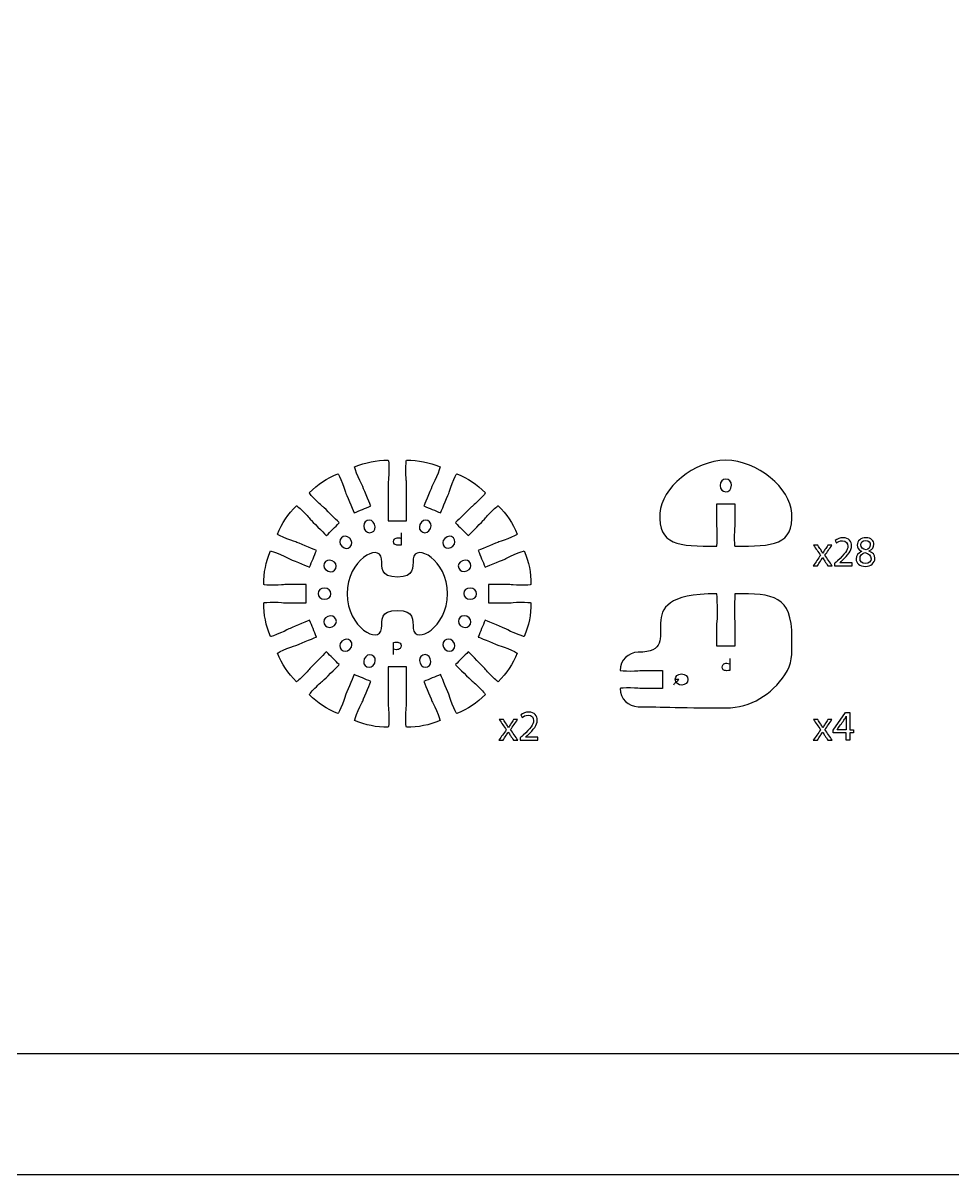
# Model space of a CAD drawing. Extents: x 0 to 1000, y 0 to 600.
# Drawn here: x 692.7 to 846.4, y 0.1 to 190.5 of the extents above; entities that cross this region are included whole.
import ezdxf

# ---------------------------------------------------------------- set-up
doc = ezdxf.new("R2010")
doc.units = 0
doc.header["$MEASUREMENT"] = 0
doc.layers.add('DEFAULT', color=7, linetype='CONTINUOUS')

msp = doc.modelspace()

# ---------------------------------------------------------------- linework, layer by layer
at = {"layer": 'DEFAULT', "color": 250}
for points in [[(1000.05, 0.05), (0.05, 0.05), (0.05, 600.05), (1000.05, 600.05)], [(828.73, 71.91), (828.73, 73.15), (826.6, 73.15), (826.6, 73.56), (828.64, 76.49), (829.31, 76.49), (829.31, 73.64), (829.96, 73.64), (829.96, 73.15), (829.31, 73.15), (829.31, 71.91)]]:
    msp.add_lwpolyline(points, close=True, dxfattribs=at)
msp.add_lwpolyline([(349.46, 570.05), (980.05, 570.05), (980.05, 20.05), (203.89, 20.05), (203.89, 570.05), (223.88, 570.05)], dxfattribs=at)
at = {"layer": 'DEFAULT', "color": 1}
for points, knots in [([(773.13, 94.64), (771.96, 94.64), (770.79, 94.64), (769.63, 94.64), (769.63, 95.64), (769.63, 96.64), (769.63, 97.64), (769.63, 97.64), (772.25, 97.64), (773.12, 97.64), (773.3, 97.64), (773.91, 97.54), (774.88, 97.54), (775.84, 97.54), (776.63, 97.58), (776.63, 97.64), (776.63, 99.64), (776.29, 101.35), (775.52, 103.2), (775.5, 103.25), (774.76, 102.99), (773.87, 102.62), (772.97, 102.25), (772.45, 101.93), (772.29, 101.86), (771.48, 101.53), (769.05, 100.52), (769.05, 100.52), (768.67, 101.45), (768.29, 102.37), (767.9, 103.29), (767.9, 103.29), (770.33, 104.3), (771.14, 104.63), (771.3, 104.7), (771.9, 104.84), (772.8, 105.21), (773.69, 105.58), (774.39, 105.92), (774.37, 105.97), (773.61, 107.82), (772.64, 109.27), (771.22, 110.69), (771.18, 110.73), (770.6, 110.21), (769.91, 109.52), (769.23, 108.84), (768.87, 108.34), (768.74, 108.22), (768.13, 107.6), (766.27, 105.74), (766.27, 105.74), (765.57, 106.45), (764.86, 107.15), (764.15, 107.86), (764.15, 107.86), (766.01, 109.72), (766.63, 110.34), (766.75, 110.46), (767.25, 110.82), (767.93, 111.5), (768.62, 112.18), (769.14, 112.77), (769.1, 112.81), (767.69, 114.23), (766.23, 115.2), (764.38, 115.96), (764.33, 115.98), (763.99, 115.28), (763.62, 114.38), (763.25, 113.49), (763.11, 112.89), (763.05, 112.73), (762.71, 111.92), (761.71, 109.5), (761.71, 109.5), (760.78, 109.88), (759.86, 110.26), (758.93, 110.64), (758.93, 110.64), (759.94, 113.07), (760.27, 113.87), (760.34, 114.03), (760.66, 114.56), (761.03, 115.45), (761.41, 116.35), (761.66, 117.09), (761.61, 117.11), (759.76, 117.88), (758.05, 118.21), (756.05, 118.21), (756, 118.21), (755.95, 117.43), (755.95, 116.47), (755.95, 115.5), (756.05, 114.89), (756.05, 114.72), (756.05, 113.84), (756.05, 108.21), (756.05, 108.21), (755.05, 108.21), (754.05, 108.21), (753.05, 108.21), (753.05, 108.21), (753.05, 113.84), (753.05, 114.71), (753.05, 114.89), (753.15, 115.5), (753.15, 116.46), (753.15, 117.43), (753.1, 118.22), (753.05, 118.22), (751.05, 118.22), (749.34, 117.88), (747.49, 117.11), (747.44, 117.09), (747.69, 116.34), (748.06, 115.45), (748.43, 114.56), (748.76, 114.04), (748.83, 113.87), (749.16, 113.07), (750.17, 110.64), (750.17, 110.64), (749.24, 110.26), (748.32, 109.88), (747.39, 109.49), (747.39, 109.49), (746.39, 111.92), (746.05, 112.73), (745.99, 112.89), (745.85, 113.49), (745.48, 114.38), (745.11, 115.28), (744.77, 115.98), (744.72, 115.96), (742.87, 115.19), (741.41, 114.22), (740, 112.81), (739.96, 112.77), (740.48, 112.18), (741.17, 111.5), (741.85, 110.82), (742.35, 110.46), (742.48, 110.34), (743.09, 109.72), (744.95, 107.86), (744.95, 107.86), (744.24, 107.15), (743.54, 106.45), (742.83, 105.74), (742.83, 105.74), (740.97, 107.59), (740.35, 108.22), (740.23, 108.34), (739.87, 108.84), (739.19, 109.52), (738.5, 110.21), (737.92, 110.73), (737.88, 110.69), (736.46, 109.27), (735.49, 107.82), (734.73, 105.97), (734.71, 105.92), (735.41, 105.58), (736.31, 105.21), (737.2, 104.84), (737.8, 104.7), (737.96, 104.63), (738.77, 104.3), (741.19, 103.29), (741.19, 103.29), (740.81, 102.37), (740.43, 101.45), (740.04, 100.53), (740.04, 100.53), (737.62, 101.53), (736.81, 101.86), (736.65, 101.93), (736.13, 102.25), (735.23, 102.62), (734.34, 102.99), (733.6, 103.25), (733.58, 103.2), (732.81, 101.35), (732.47, 99.64), (732.47, 97.64), (732.47, 97.58), (733.26, 97.54), (734.22, 97.54), (735.19, 97.54), (735.8, 97.64), (735.97, 97.64), (736.85, 97.64), (739.47, 97.64), (739.47, 97.64), (739.47, 96.64), (739.47, 95.64), (739.47, 94.64), (739.47, 94.64), (736.85, 94.64), (735.97, 94.64), (735.8, 94.64), (735.19, 94.74), (734.22, 94.74), (733.26, 94.74), (732.47, 94.69), (732.47, 94.64), (732.47, 92.64), (732.81, 90.92), (733.58, 89.07), (733.6, 89.02), (734.34, 89.28), (735.23, 89.65), (736.13, 90.02), (736.65, 90.35), (736.81, 90.41), (737.62, 90.75), (740.05, 91.75), (740.05, 91.75), (740.43, 90.83), (740.81, 89.91), (741.19, 88.98), (741.19, 88.98), (738.77, 87.98), (737.96, 87.64), (737.8, 87.57), (737.2, 87.43), (736.31, 87.06), (735.41, 86.69), (734.7, 86.35), (734.72, 86.3), (735.49, 84.46), (736.46, 83), (737.88, 81.59), (737.92, 81.55), (738.5, 82.07), (739.18, 82.76), (739.87, 83.44), (740.23, 83.94), (740.36, 84.06), (740.97, 84.68), (742.83, 86.53), (742.83, 86.53), (743.53, 85.83), (744.24, 85.12), (744.95, 84.42), (744.95, 84.42), (743.09, 82.56), (742.48, 81.94), (742.35, 81.82), (741.85, 81.46), (741.17, 80.77), (740.48, 80.09), (739.96, 79.51), (740, 79.46), (741.41, 78.05), (742.87, 77.08), (744.72, 76.32), (744.77, 76.3), (745.11, 77), (745.48, 77.89), (745.85, 78.79), (745.99, 79.39), (746.06, 79.55), (746.39, 80.36), (747.39, 82.78), (747.39, 82.78), (748.32, 82.4), (749.24, 82.02), (750.17, 81.63), (750.17, 81.63), (749.16, 79.21), (748.83, 78.4), (748.76, 78.24), (748.44, 77.72), (748.07, 76.82), (747.7, 75.93), (747.44, 75.19), (747.49, 75.17), (749.34, 74.4), (751.05, 74.06), (753.05, 74.06), (753.1, 74.06), (753.15, 74.84), (753.15, 75.81), (753.15, 76.78), (753.05, 77.39), (753.05, 77.56), (753.05, 79.73), (753.05, 81.89), (753.05, 84.06), (754.05, 84.06), (755.05, 84.06), (756.05, 84.06), (756.05, 81.9), (756.05, 79.73), (756.05, 77.56), (756.05, 77.39), (755.95, 76.78), (755.95, 75.81), (755.95, 74.85), (755.99, 74.06), (756.05, 74.06), (758.05, 74.06), (759.76, 74.4), (761.61, 75.17), (761.66, 75.19), (761.41, 75.93), (761.03, 76.82), (760.67, 77.72), (760.34, 78.24), (760.27, 78.4), (759.94, 79.21), (758.93, 81.63), (758.93, 81.63), (759.86, 82.02), (760.78, 82.4), (761.71, 82.78), (761.71, 82.78), (762.71, 80.36), (763.05, 79.55), (763.11, 79.39), (763.25, 78.79), (763.62, 77.89), (763.99, 77), (764.33, 76.29), (764.39, 76.31), (766.23, 77.08), (767.68, 78.05), (769.1, 79.47), (769.14, 79.51), (768.62, 80.09), (767.93, 80.78), (767.25, 81.46), (766.75, 81.82), (766.63, 81.94), (766.01, 82.56), (764.15, 84.42), (764.15, 84.42), (764.86, 85.12), (765.57, 85.83), (766.27, 86.54), (766.27, 86.54), (768.13, 84.68), (768.74, 84.06), (768.87, 83.94), (769.23, 83.44), (769.91, 82.76), (770.6, 82.07), (771.18, 81.55), (771.22, 81.59), (772.63, 83), (773.61, 84.45), (774.37, 86.3), (774.39, 86.35), (773.69, 86.69), (772.79, 87.06), (771.9, 87.43), (771.3, 87.57), (771.14, 87.64), (770.33, 87.98), (767.91, 88.98), (767.91, 88.98), (768.29, 89.91), (768.67, 90.83), (769.05, 91.76), (769.05, 91.76), (771.48, 90.75), (772.29, 90.41), (772.45, 90.35), (772.97, 90.02), (773.87, 89.65), (774.76, 89.28), (775.5, 89.02), (775.52, 89.08), (776.29, 90.92), (776.63, 92.64), (776.62, 94.64), (776.62, 94.69), (775.84, 94.74), (774.88, 94.74), (773.91, 94.74), (773.3, 94.64), (773.13, 94.64)], [1, 1, 1, 1, 10.93, 10.93, 10.93, 19.430006, 19.430006, 19.430006, 20.430006, 20.430006, 20.430006, 21.430006, 21.430006, 21.430006, 22.430006, 22.430006, 22.430006, 23.430006, 23.430006, 23.430006, 24.430006, 24.430006, 24.430006, 25.430006, 25.430006, 25.430006, 26.430006, 26.430006, 26.430006, 34.930012, 34.930012, 34.930012, 35.930012, 35.930012, 35.930012, 36.930012, 36.930012, 36.930012, 37.930012, 37.930012, 37.930012, 38.930012, 38.930012, 38.930012, 39.930012, 39.930012, 39.930012, 40.930012, 40.930012, 40.930012, 41.930012, 41.930012, 41.930012, 50.436509, 50.436509, 50.436509, 51.436509, 51.436509, 51.436509, 52.436509, 52.436509, 52.436509, 53.436509, 53.436509, 53.436509, 54.436509, 54.436509, 54.436509, 55.436509, 55.436509, 55.436509, 56.436509, 56.436509, 56.436509, 57.436509, 57.436509, 57.436509, 65.941925, 65.941925, 65.941925, 66.941925, 66.941925, 66.941925, 67.941925, 67.941925, 67.941925, 68.941925, 68.941925, 68.941925, 69.941925, 69.941925, 69.941925, 70.941925, 70.941925, 70.941925, 71.941925, 71.941925, 71.941925, 72.941925, 72.941925, 72.941925, 81.451925, 81.451925, 81.451925, 82.451925, 82.451925, 82.451925, 83.451925, 83.451925, 83.451925, 84.451925, 84.451925, 84.451925, 85.451925, 85.451925, 85.451925, 86.451925, 86.451925, 86.451925, 87.451925, 87.451925, 87.451925, 88.451925, 88.451925, 88.451925, 96.961167, 96.961167, 96.961167, 97.961167, 97.961167, 97.961167, 98.961167, 98.961167, 98.961167, 99.961167, 99.961167, 99.961167, 100.961167, 100.961167, 100.961167, 101.961167, 101.961167, 101.961167, 102.961167, 102.961167, 102.961167, 103.961167, 103.961167, 103.961167, 112.467665, 112.467665, 112.467665, 113.467665, 113.467665, 113.467665, 114.467665, 114.467665, 114.467665, 115.467665, 115.467665, 115.467665, 116.467665, 116.467665, 116.467665, 117.467665, 117.467665, 117.467665, 118.467665, 118.467665, 118.467665, 119.467665, 119.467665, 119.467665, 127.967671, 127.967671, 127.967671, 128.967671, 128.967671, 128.967671, 129.967671, 129.967671, 129.967671, 130.967671, 130.967671, 130.967671, 131.967671, 131.967671, 131.967671, 132.967671, 132.967671, 132.967671, 133.967671, 133.967671, 133.967671, 134.967671, 134.967671, 134.967671, 143.477671, 143.477671, 143.477671, 144.477671, 144.477671, 144.477671, 145.477671, 145.477671, 145.477671, 146.477671, 146.477671, 146.477671, 147.477671, 147.477671, 147.477671, 148.477671, 148.477671, 148.477671, 149.477671, 149.477671, 149.477671, 150.477671, 150.477671, 150.477671, 158.973846, 158.973846, 158.973846, 159.973846, 159.973846, 159.973846, 160.973846, 160.973846, 160.973846, 161.973846, 161.973846, 161.973846, 162.973846, 162.973846, 162.973846, 163.973846, 163.973846, 163.973846, 164.973846, 164.973846, 164.973846, 165.973846, 165.973846, 165.973846, 174.466202, 174.466202, 174.466202, 175.466202, 175.466202, 175.466202, 176.466202, 176.466202, 176.466202, 177.466202, 177.466202, 177.466202, 178.466202, 178.466202, 178.466202, 179.466202, 179.466202, 179.466202, 180.466202, 180.466202, 180.466202, 181.466202, 181.466202, 181.466202, 189.975444, 189.975444, 189.975444, 190.975444, 190.975444, 190.975444, 191.975444, 191.975444, 191.975444, 192.975444, 192.975444, 192.975444, 193.975444, 193.975444, 193.975444, 194.975444, 194.975444, 194.975444, 195.975444, 195.975444, 195.975444, 214.399444, 214.399444, 214.399444, 222.90945, 222.90945, 222.90945, 241.34345, 241.34345, 241.34345, 242.34345, 242.34345, 242.34345, 243.34345, 243.34345, 243.34345, 244.34345, 244.34345, 244.34345, 245.34345, 245.34345, 245.34345, 246.34345, 246.34345, 246.34345, 247.34345, 247.34345, 247.34345, 255.848865, 255.848865, 255.848865, 256.848865, 256.848865, 256.848865, 257.848865, 257.848865, 257.848865, 258.848865, 258.848865, 258.848865, 259.848865, 259.848865, 259.848865, 260.848865, 260.848865, 260.848865, 261.848865, 261.848865, 261.848865, 262.848865, 262.848865, 262.848865, 271.355363, 271.355363, 271.355363, 272.355363, 272.355363, 272.355363, 273.355363, 273.355363, 273.355363, 274.355363, 274.355363, 274.355363, 275.355363, 275.355363, 275.355363, 276.355363, 276.355363, 276.355363, 277.355363, 277.355363, 277.355363, 278.355363, 278.355363, 278.355363, 286.860779, 286.860779, 286.860779, 287.860779, 287.860779, 287.860779, 288.860779, 288.860779, 288.860779, 289.860779, 289.860779, 289.860779, 290.860779, 290.860779, 290.860779, 291.860779, 291.860779, 291.860779, 292.860779, 292.860779, 292.860779, 292.860779]), ([(807.33, 103.99), (800.97, 103.99), (797.62, 104.15), (797.93, 109.48), (798.16, 113.54), (803.57, 118.2), (808.83, 118.2), (814.1, 118.2), (819.51, 113.54), (819.74, 109.48), (820.05, 104.15), (816.7, 103.99), (810.33, 103.99), (810.28, 103.99), (810.23, 104.78), (810.23, 105.75), (810.23, 106.71), (810.33, 107.32), (810.33, 107.49), (810.33, 108.37), (810.33, 110.99), (810.33, 110.99), (809.33, 110.99), (808.33, 110.99), (807.33, 110.99), (807.33, 110.99), (807.33, 108.37), (807.33, 107.49), (807.33, 107.32), (807.43, 106.71), (807.43, 105.75), (807.43, 104.78), (807.39, 103.99), (807.33, 103.99)], [1, 1, 1, 1, 2, 2, 2, 3, 3, 3, 4, 4, 4, 5, 5, 5, 6, 6, 6, 7, 7, 7, 8, 8, 8, 16.5, 16.5, 16.5, 17.5, 17.5, 17.5, 18.5, 18.5, 18.5, 19.5, 19.5, 19.5, 19.5]), ([(757.18, 90.36), (757.01, 91.82), (757.45, 93.38), (754.55, 93.38), (751.65, 93.38), (752.1, 91.82), (751.92, 90.36), (751.62, 87.7), (746.24, 90.49), (746.28, 96.14), (746.24, 101.79), (751.62, 104.58), (751.92, 101.91), (752.1, 100.45), (751.65, 98.9), (754.55, 98.9), (757.45, 98.9), (757.01, 100.45), (757.18, 101.91), (757.49, 104.58), (762.87, 101.79), (762.82, 96.14), (762.87, 90.49), (757.49, 87.7), (757.18, 90.36)], [1, 1, 1, 1, 2, 2, 2, 3, 3, 3, 4, 4, 4, 5, 5, 5, 6, 6, 6, 7, 7, 7, 8, 8, 8, 9, 9, 9, 9]), ([(808.85, 77.26), (800.84, 77.26), (796.95, 77.46), (794.35, 77.46), (792.7, 77.46), (791.35, 78.8), (791.35, 80.46), (791.35, 80.51), (792.14, 80.56), (793.1, 80.56), (794.07, 80.56), (794.68, 80.46), (794.85, 80.46), (796.02, 80.46), (797.18, 80.46), (798.35, 80.46), (798.35, 81.46), (798.35, 82.46), (798.35, 83.46), (797.18, 83.46), (796.02, 83.46), (794.85, 83.46), (794.68, 83.46), (794.07, 83.36), (793.1, 83.36), (792.14, 83.36), (791.35, 83.4), (791.35, 83.46), (791.35, 85.12), (792.7, 86.46), (794.35, 86.46), (803.21, 86.46), (791, 96.13), (807.35, 96.13), (807.41, 96.06), (807.45, 93.67), (807.45, 92.71), (807.45, 91.75), (807.35, 91.14), (807.35, 90.96), (807.35, 89.8), (807.35, 88.63), (807.35, 87.46), (808.35, 87.46), (809.35, 87.46), (810.35, 87.46), (810.35, 88.63), (810.35, 89.8), (810.35, 90.96), (810.35, 91.14), (810.25, 91.75), (810.25, 92.71), (810.25, 93.68), (810.3, 96.14), (810.35, 96.14), (816.71, 96.14), (819.76, 95.94), (819.76, 88.84), (819.76, 85.84), (819.88, 84.63), (818.6, 82.75), (816.41, 79.52), (812.98, 77.26), (808.85, 77.26)], [1, 1, 1, 1, 2, 2, 2, 3, 3, 3, 4, 4, 4, 5, 5, 5, 14.92, 14.92, 14.92, 23.42, 23.42, 23.42, 33.34, 33.34, 33.34, 34.34, 34.34, 34.34, 35.34, 35.34, 35.34, 36.34, 36.34, 36.34, 37.34, 37.34, 37.34, 38.34, 38.34, 38.34, 39.34, 39.34, 39.34, 49.26, 49.26, 49.26, 57.76, 57.76, 57.76, 67.68, 67.68, 67.68, 68.68, 68.68, 68.68, 69.68, 69.68, 69.68, 70.68, 70.68, 70.68, 71.68, 71.68, 71.68, 72.68, 72.68, 72.68, 72.68])]:
    msp.add_open_spline(points, degree=3, knots=knots, dxfattribs=at)
at = {"layer": 'DEFAULT', "color": 250}
for points, knots in [([(809.76, 114.06), (809.76, 113.36), (809.33, 112.99), (808.82, 112.99), (808.28, 112.99), (807.91, 113.41), (807.91, 114.02), (807.91, 114.66), (808.31, 115.08), (808.85, 115.08), (809.4, 115.08), (809.76, 114.66), (809.76, 114.06)], [0, 0, 0, 0, 1, 1, 1, 2, 2, 2, 3, 3, 3, 4, 4, 4, 4]), ([(749.09, 106.88), (748.83, 107.53), (749.08, 108.03), (749.56, 108.23), (750.05, 108.43), (750.55, 108.19), (750.79, 107.63), (751.03, 107.03), (750.82, 106.49), (750.32, 106.29), (749.81, 106.08), (749.32, 106.33), (749.09, 106.88)], [0, 0, 0, 0, 1, 1, 1, 2, 2, 2, 3, 3, 3, 4, 4, 4, 4]), ([(758.29, 107.59), (758.56, 108.24), (759.09, 108.41), (759.57, 108.22), (760.06, 108.01), (760.25, 107.49), (760.01, 106.92), (759.77, 106.33), (759.24, 106.09), (758.74, 106.3), (758.23, 106.51), (758.06, 107.04), (758.29, 107.59)], [0, 0, 0, 0, 1, 1, 1, 2, 2, 2, 3, 3, 3, 4, 4, 4, 4]), ([(745.4, 103.98), (744.91, 104.47), (744.94, 105.03), (745.31, 105.39), (745.69, 105.77), (746.24, 105.74), (746.68, 105.31), (747.13, 104.86), (747.14, 104.28), (746.76, 103.9), (746.37, 103.51), (745.82, 103.55), (745.4, 103.98)], [0, 0, 0, 0, 1, 1, 1, 2, 2, 2, 3, 3, 3, 4, 4, 4, 4]), ([(755.17, 106.19), (755.17, 105.53), (755.17, 104.86), (755.17, 104.19), (755.05, 104.17), (754.88, 104.15), (754.67, 104.15), (754.41, 104.15), (754.22, 104.21), (754.1, 104.32), (753.99, 104.42), (753.93, 104.57), (753.93, 104.75), (753.93, 104.93), (753.98, 105.07), (754.08, 105.18), (754.22, 105.32), (754.45, 105.4), (754.7, 105.4), (754.78, 105.4), (755.12, 105.35), (755.17, 105.29)], [0, 0, 0, 0, 5.661, 5.661, 5.661, 6.661, 6.661, 6.661, 7.661, 7.661, 7.661, 8.661, 8.661, 8.661, 9.661, 9.661, 9.661, 10.661, 10.661, 10.661, 11.661, 11.661, 11.661, 11.661]), ([(762.39, 105.29), (762.88, 105.78), (763.44, 105.74), (763.81, 105.38), (764.18, 105), (764.16, 104.44), (763.72, 104.01), (763.27, 103.56), (762.69, 103.54), (762.31, 103.92), (761.92, 104.31), (761.97, 104.87), (762.39, 105.29)], [0, 0, 0, 0, 1, 1, 1, 2, 2, 2, 3, 3, 3, 4, 4, 4, 4]), ([(826.81, 100.74), (826.81, 100.87), (826.81, 100.99), (826.81, 101.12), (826.97, 101.28), (827.13, 101.43), (827.3, 101.59), (828.47, 102.71), (829, 103.3), (829, 103.99), (829, 104.46), (828.78, 104.89), (828.09, 104.89), (827.68, 104.89), (827.33, 104.68), (827.12, 104.5), (827.05, 104.65), (826.99, 104.79), (826.92, 104.94), (827.24, 105.21), (827.69, 105.4), (828.22, 105.4), (829.21, 105.4), (829.62, 104.73), (829.62, 104.07), (829.62, 103.22), (829.01, 102.54), (828.04, 101.61), (827.92, 101.49), (827.8, 101.38), (827.68, 101.27), (827.68, 101.26), (827.68, 101.26), (827.68, 101.25), (828.36, 101.25), (829.05, 101.25), (829.74, 101.25), (829.74, 101.08), (829.74, 100.91), (829.74, 100.74), (828.76, 100.74), (827.78, 100.74), (826.81, 100.74)], [8.302, 8.302, 8.302, 8.302, 9.382, 9.382, 9.382, 11.305538, 11.305538, 11.305538, 12.305538, 12.305538, 12.305538, 13.305538, 13.305538, 13.305538, 14.305538, 14.305538, 14.305538, 15.666127, 15.666127, 15.666127, 16.666127, 16.666127, 16.666127, 17.666127, 17.666127, 17.666127, 18.666127, 18.666127, 18.666127, 20.081471, 20.081471, 20.081471, 20.121471, 20.121471, 20.121471, 25.962471, 25.962471, 25.962471, 27.422471, 27.422471, 27.422471, 35.724471, 35.724471, 35.724471, 35.724471]), ([(830.37, 101.9), (830.37, 102.48), (830.72, 102.89), (831.28, 103.13), (831.28, 103.14), (831.28, 103.15), (831.27, 103.15), (830.77, 103.39), (830.55, 103.79), (830.55, 104.18), (830.55, 104.91), (831.16, 105.4), (831.97, 105.4), (832.86, 105.4), (833.3, 104.85), (833.3, 104.27), (833.3, 103.89), (833.11, 103.47), (832.54, 103.2), (832.54, 103.19), (832.54, 103.19), (832.54, 103.18), (833.12, 102.95), (833.47, 102.55), (833.47, 101.99), (833.47, 101.2), (832.79, 100.66), (831.91, 100.66), (830.95, 100.66), (830.37, 101.23), (830.37, 101.9)], [1, 1, 1, 1, 2, 2, 2, 2.063569, 2.063569, 2.063569, 3.063569, 3.063569, 3.063569, 4.063569, 4.063569, 4.063569, 5.063569, 5.063569, 5.063569, 6.063569, 6.063569, 6.063569, 6.124569, 6.124569, 6.124569, 7.124569, 7.124569, 7.124569, 8.124569, 8.124569, 8.124569, 9.124569, 9.124569, 9.124569, 9.124569]), ([(831.13, 104.22), (831.13, 103.77), (831.48, 103.52), (832.01, 103.38), (832.4, 103.51), (832.71, 103.79), (832.71, 104.21), (832.71, 104.58), (832.49, 104.96), (831.93, 104.96), (831.42, 104.96), (831.13, 104.62), (831.13, 104.22)], [1, 1, 1, 1, 2, 2, 2, 3, 3, 3, 4, 4, 4, 5, 5, 5, 5]), ([(824.03, 104.15), (824.19, 103.91), (824.35, 103.67), (824.52, 103.42), (824.64, 103.23), (824.75, 103.05), (824.86, 102.86), (824.87, 102.86), (824.88, 102.86), (824.88, 102.86), (825, 103.07), (825.11, 103.24), (825.22, 103.43), (825.38, 103.67), (825.54, 103.91), (825.7, 104.15), (825.92, 104.15), (826.15, 104.15), (826.37, 104.15), (825.98, 103.6), (825.6, 103.05), (825.21, 102.5), (825.61, 101.91), (826.01, 101.33), (826.41, 100.74), (826.17, 100.74), (825.94, 100.74), (825.7, 100.74), (825.53, 101), (825.37, 101.25), (825.2, 101.51), (825.07, 101.71), (824.95, 101.9), (824.83, 102.1), (824.83, 102.1), (824.82, 102.1), (824.82, 102.1), (824.71, 101.9), (824.59, 101.71), (824.46, 101.51), (824.29, 101.25), (824.13, 101), (823.97, 100.74), (823.74, 100.74), (823.51, 100.74), (823.28, 100.74), (823.69, 101.32), (824.09, 101.9), (824.49, 102.48), (824.11, 103.04), (823.72, 103.6), (823.34, 104.15), (823.57, 104.15), (823.8, 104.15), (824.03, 104.15)], [0, 0, 0, 0, 2.49671, 2.49671, 2.49671, 3.49671, 3.49671, 3.49671, 3.55671, 3.55671, 3.55671, 4.55671, 4.55671, 4.55671, 7.025985, 7.025985, 7.025985, 8.926985, 8.926985, 8.926985, 14.654844, 14.654844, 14.654844, 20.70272, 20.70272, 20.70272, 22.70372, 22.70372, 22.70372, 25.306249, 25.306249, 25.306249, 26.306249, 26.306249, 26.306249, 26.346249, 26.346249, 26.346249, 27.346249, 27.346249, 27.346249, 29.938461, 29.938461, 29.938461, 31.878461, 31.878461, 31.878461, 37.899016, 37.899016, 37.899016, 43.664038, 43.664038, 43.664038, 45.624038, 45.624038, 45.624038, 45.624038]), ([(832.84, 101.93), (832.84, 102.49), (832.45, 102.76), (831.83, 102.93), (831.3, 102.78), (831.01, 102.43), (831.01, 101.99), (830.99, 101.52), (831.34, 101.11), (831.92, 101.11), (832.48, 101.11), (832.84, 101.46), (832.84, 101.93)], [1, 1, 1, 1, 2, 2, 2, 3, 3, 3, 4, 4, 4, 5, 5, 5, 5]), ([(743.09, 99.88), (742.45, 100.15), (742.27, 100.68), (742.47, 101.15), (742.67, 101.65), (743.2, 101.83), (743.77, 101.6), (744.36, 101.35), (744.59, 100.82), (744.39, 100.33), (744.17, 99.82), (743.65, 99.65), (743.09, 99.88)], [0, 0, 0, 0, 1, 1, 1, 2, 2, 2, 3, 3, 3, 4, 4, 4, 4]), ([(765.3, 101.59), (765.94, 101.86), (766.44, 101.61), (766.64, 101.13), (766.84, 100.64), (766.6, 100.13), (766.04, 99.9), (765.44, 99.65), (764.9, 99.86), (764.7, 100.36), (764.49, 100.87), (764.74, 101.36), (765.3, 101.59)], [0, 0, 0, 0, 1, 1, 1, 2, 2, 2, 3, 3, 3, 4, 4, 4, 4]), ([(742.53, 95.21), (741.84, 95.21), (741.47, 95.64), (741.47, 96.15), (741.47, 96.69), (741.88, 97.06), (742.5, 97.06), (743.14, 97.06), (743.56, 96.66), (743.56, 96.12), (743.56, 95.57), (743.13, 95.21), (742.53, 95.21)], [0, 0, 0, 0, 1, 1, 1, 2, 2, 2, 3, 3, 3, 4, 4, 4, 4]), ([(766.57, 97.06), (767.26, 97.06), (767.63, 96.64), (767.63, 96.12), (767.63, 95.59), (767.21, 95.22), (766.6, 95.22), (765.96, 95.22), (765.54, 95.62), (765.54, 96.16), (765.54, 96.71), (765.97, 97.06), (766.57, 97.06)], [0, 0, 0, 0, 1, 1, 1, 2, 2, 2, 3, 3, 3, 4, 4, 4, 4]), ([(743.8, 90.68), (743.16, 90.42), (742.66, 90.67), (742.46, 91.15), (742.26, 91.64), (742.5, 92.14), (743.06, 92.38), (743.65, 92.62), (744.19, 92.41), (744.4, 91.91), (744.61, 91.4), (744.36, 90.91), (743.8, 90.68)], [0, 0, 0, 0, 1, 1, 1, 2, 2, 2, 3, 3, 3, 4, 4, 4, 4]), ([(766.01, 92.4), (766.65, 92.13), (766.83, 91.6), (766.63, 91.12), (766.42, 90.63), (765.9, 90.44), (765.33, 90.68), (764.74, 90.92), (764.51, 91.45), (764.71, 91.95), (764.92, 92.46), (765.45, 92.63), (766.01, 92.4)], [0, 0, 0, 0, 1, 1, 1, 2, 2, 2, 3, 3, 3, 4, 4, 4, 4]), ([(746.71, 86.99), (746.22, 86.5), (745.66, 86.53), (745.29, 86.9), (744.91, 87.28), (744.94, 87.83), (745.38, 88.27), (745.83, 88.72), (746.41, 88.73), (746.79, 88.35), (747.18, 87.96), (747.13, 87.41), (746.71, 86.99)], [0, 0, 0, 0, 1, 1, 1, 2, 2, 2, 3, 3, 3, 4, 4, 4, 4]), ([(753.93, 86.09), (753.93, 86.75), (753.93, 87.42), (753.93, 88.08), (754.05, 88.1), (754.22, 88.12), (754.43, 88.12), (754.69, 88.12), (754.88, 88.06), (755, 87.95), (755.11, 87.86), (755.17, 87.71), (755.17, 87.53), (755.17, 87.35), (755.12, 87.21), (755.02, 87.1), (754.88, 86.95), (754.65, 86.88), (754.4, 86.88), (754.32, 86.88), (753.98, 86.93), (753.93, 86.98)], [0, 0, 0, 0, 5.661, 5.661, 5.661, 6.661, 6.661, 6.661, 7.661, 7.661, 7.661, 8.661, 8.661, 8.661, 9.661, 9.661, 9.661, 10.661, 10.661, 10.661, 11.661, 11.661, 11.661, 11.661]), ([(763.7, 88.3), (764.19, 87.81), (764.15, 87.25), (763.79, 86.88), (763.41, 86.5), (762.85, 86.53), (762.42, 86.97), (761.97, 87.42), (761.95, 88), (762.34, 88.38), (762.73, 88.77), (763.28, 88.72), (763.7, 88.3)], [0, 0, 0, 0, 1, 1, 1, 2, 2, 2, 3, 3, 3, 4, 4, 4, 4]), ([(750.81, 84.68), (750.54, 84.04), (750.01, 83.86), (749.53, 84.06), (749.04, 84.26), (748.85, 84.79), (749.09, 85.35), (749.33, 85.95), (749.86, 86.18), (750.36, 85.97), (750.87, 85.76), (751.04, 85.24), (750.81, 84.68)], [0, 0, 0, 0, 1, 1, 1, 2, 2, 2, 3, 3, 3, 4, 4, 4, 4]), ([(760, 85.39), (760.27, 84.75), (760.02, 84.25), (759.54, 84.05), (759.05, 83.85), (758.55, 84.09), (758.31, 84.65), (758.07, 85.24), (758.28, 85.78), (758.77, 85.99), (759.28, 86.2), (759.78, 85.95), (760, 85.39)], [0, 0, 0, 0, 1, 1, 1, 2, 2, 2, 3, 3, 3, 4, 4, 4, 4]), ([(809.47, 85.44), (809.47, 84.78), (809.47, 84.11), (809.47, 83.44), (809.34, 83.42), (809.18, 83.41), (808.97, 83.41), (808.71, 83.41), (808.52, 83.47), (808.4, 83.57), (808.29, 83.67), (808.23, 83.82), (808.23, 84), (808.23, 84.18), (808.28, 84.32), (808.38, 84.43), (808.52, 84.58), (808.75, 84.65), (809, 84.65), (809.08, 84.65), (809.42, 84.6), (809.47, 84.54)], [0, 0, 0, 0, 5.661004, 5.661004, 5.661004, 6.661004, 6.661004, 6.661004, 7.661004, 7.661004, 7.661004, 8.661004, 8.661004, 8.661004, 9.661004, 9.661004, 9.661004, 10.661004, 10.661004, 10.661004, 11.661004, 11.661004, 11.661004, 11.661004]), ([(800.22, 81.1), (800.29, 81.37), (801, 81.73), (801.08, 81.96), (801.09, 82), (800.48, 81.95), (800.48, 81.99), (800.5, 82.47), (800.85, 82.88), (801.5, 82.88), (802.15, 82.88), (802.57, 82.49), (802.57, 81.94), (802.57, 81.39), (802.14, 81.04), (801.55, 81.04), (801.03, 81.04), (800.66, 81.35), (800.57, 81.58), (800.49, 81.81), (800.48, 81.96), (800.48, 81.96)], [0, 0, 0, 0, 1, 1, 1, 2, 2, 2, 3, 3, 3, 4, 4, 4, 5, 5, 5, 6, 6, 6, 7, 7, 7, 7]), ([(774.86, 71.91), (774.86, 72.03), (774.86, 72.16), (774.86, 72.29), (775.02, 72.44), (775.19, 72.6), (775.35, 72.76), (776.52, 73.87), (777.05, 74.47), (777.06, 75.16), (777.06, 75.62), (776.83, 76.06), (776.15, 76.06), (775.73, 76.06), (775.38, 75.84), (775.17, 75.67), (775.11, 75.81), (775.04, 75.96), (774.97, 76.1), (775.29, 76.37), (775.74, 76.57), (776.27, 76.57), (777.26, 76.57), (777.68, 75.89), (777.68, 75.24), (777.68, 74.39), (777.06, 73.71), (776.1, 72.77), (775.97, 72.66), (775.85, 72.55), (775.73, 72.43), (775.73, 72.43), (775.73, 72.43), (775.73, 72.42), (776.42, 72.42), (777.1, 72.42), (777.79, 72.42), (777.79, 72.25), (777.79, 72.08), (777.79, 71.91), (776.81, 71.91), (775.84, 71.91), (774.86, 71.91)], [8.302, 8.302, 8.302, 8.302, 9.382, 9.382, 9.382, 11.306235, 11.306235, 11.306235, 12.306235, 12.306235, 12.306235, 13.306235, 13.306235, 13.306235, 14.306235, 14.306235, 14.306235, 15.666823, 15.666823, 15.666823, 16.666823, 16.666823, 16.666823, 17.666823, 17.666823, 17.666823, 18.666823, 18.666823, 18.666823, 20.082168, 20.082168, 20.082168, 20.122168, 20.122168, 20.122168, 25.963168, 25.963168, 25.963168, 27.424168, 27.424168, 27.424168, 35.726168, 35.726168, 35.726168, 35.726168]), ([(772.08, 75.32), (772.24, 75.08), (772.41, 74.83), (772.57, 74.59), (772.7, 74.4), (772.8, 74.22), (772.91, 74.03), (772.92, 74.03), (772.93, 74.03), (772.94, 74.03), (773.05, 74.23), (773.16, 74.41), (773.27, 74.59), (773.43, 74.84), (773.59, 75.08), (773.75, 75.32), (773.98, 75.32), (774.2, 75.32), (774.42, 75.32), (774.04, 74.77), (773.65, 74.22), (773.26, 73.67), (773.66, 73.08), (774.06, 72.49), (774.46, 71.91), (774.22, 71.91), (773.99, 71.91), (773.75, 71.91), (773.59, 72.16), (773.42, 72.42), (773.25, 72.68), (773.12, 72.87), (773.01, 73.06), (772.89, 73.27), (772.88, 73.27), (772.88, 73.27), (772.87, 73.27), (772.76, 73.06), (772.64, 72.88), (772.51, 72.68), (772.35, 72.42), (772.18, 72.16), (772.02, 71.91), (771.79, 71.91), (771.56, 71.91), (771.33, 71.91), (771.74, 72.49), (772.14, 73.07), (772.55, 73.65), (772.16, 74.21), (771.78, 74.76), (771.39, 75.32), (771.62, 75.32), (771.85, 75.32), (772.08, 75.32)], [0, 0, 0, 0, 2.497543, 2.497543, 2.497543, 3.497543, 3.497543, 3.497543, 3.557543, 3.557543, 3.557543, 4.557543, 4.557543, 4.557543, 7.026819, 7.026819, 7.026819, 8.927819, 8.927819, 8.927819, 14.655677, 14.655677, 14.655677, 20.70438, 20.70438, 20.70438, 22.70538, 22.70538, 22.70538, 25.308748, 25.308748, 25.308748, 26.308748, 26.308748, 26.308748, 26.348748, 26.348748, 26.348748, 27.348748, 27.348748, 27.348748, 29.941801, 29.941801, 29.941801, 31.881801, 31.881801, 31.881801, 37.903176, 37.903176, 37.903176, 43.668199, 43.668199, 43.668199, 45.628199, 45.628199, 45.628199, 45.628199]), ([(824.03, 75.32), (824.19, 75.08), (824.35, 74.83), (824.52, 74.59), (824.64, 74.4), (824.75, 74.22), (824.86, 74.03), (824.87, 74.03), (824.88, 74.03), (824.88, 74.03), (825, 74.23), (825.11, 74.41), (825.22, 74.59), (825.38, 74.84), (825.54, 75.08), (825.7, 75.32), (825.92, 75.32), (826.15, 75.32), (826.37, 75.32), (825.98, 74.77), (825.6, 74.22), (825.21, 73.67), (825.61, 73.08), (826.01, 72.49), (826.41, 71.91), (826.17, 71.91), (825.94, 71.91), (825.7, 71.91), (825.53, 72.16), (825.37, 72.42), (825.2, 72.68), (825.07, 72.87), (824.95, 73.06), (824.83, 73.27), (824.83, 73.27), (824.82, 73.27), (824.82, 73.27), (824.71, 73.06), (824.59, 72.88), (824.46, 72.68), (824.29, 72.42), (824.13, 72.16), (823.97, 71.91), (823.74, 71.91), (823.51, 71.91), (823.28, 71.91), (823.69, 72.49), (824.09, 73.07), (824.49, 73.65), (824.11, 74.21), (823.72, 74.76), (823.34, 75.32), (823.57, 75.32), (823.8, 75.32), (824.03, 75.32)], [0, 0, 0, 0, 2.497543, 2.497543, 2.497543, 3.497543, 3.497543, 3.497543, 3.557543, 3.557543, 3.557543, 4.557543, 4.557543, 4.557543, 7.026819, 7.026819, 7.026819, 8.927819, 8.927819, 8.927819, 14.655677, 14.655677, 14.655677, 20.70438, 20.70438, 20.70438, 22.70538, 22.70538, 22.70538, 25.308748, 25.308748, 25.308748, 26.308748, 26.308748, 26.308748, 26.348748, 26.348748, 26.348748, 27.348748, 27.348748, 27.348748, 29.941801, 29.941801, 29.941801, 31.881801, 31.881801, 31.881801, 37.903176, 37.903176, 37.903176, 43.668199, 43.668199, 43.668199, 45.628199, 45.628199, 45.628199, 45.628199]), ([(828.73, 73.64), (828.73, 74.15), (828.73, 74.66), (828.73, 75.17), (828.73, 75.41), (828.74, 75.65), (828.75, 75.89), (828.74, 75.89), (828.74, 75.89), (828.73, 75.89), (828.59, 75.62), (828.47, 75.43), (828.35, 75.22), (827.97, 74.7), (827.6, 74.18), (827.22, 73.66), (827.22, 73.65), (827.22, 73.65), (827.22, 73.64), (827.73, 73.64), (828.23, 73.64), (828.73, 73.64)], [4.261, 4.261, 4.261, 4.261, 8.602, 8.602, 8.602, 9.602, 9.602, 9.602, 9.662, 9.662, 9.662, 10.662, 10.662, 10.662, 16.109279, 16.109279, 16.109279, 16.148279, 16.148279, 16.148279, 20.409279, 20.409279, 20.409279, 20.409279])]:
    msp.add_open_spline(points, degree=3, knots=knots, dxfattribs=at)

doc.saveas('drawing.dxf')
